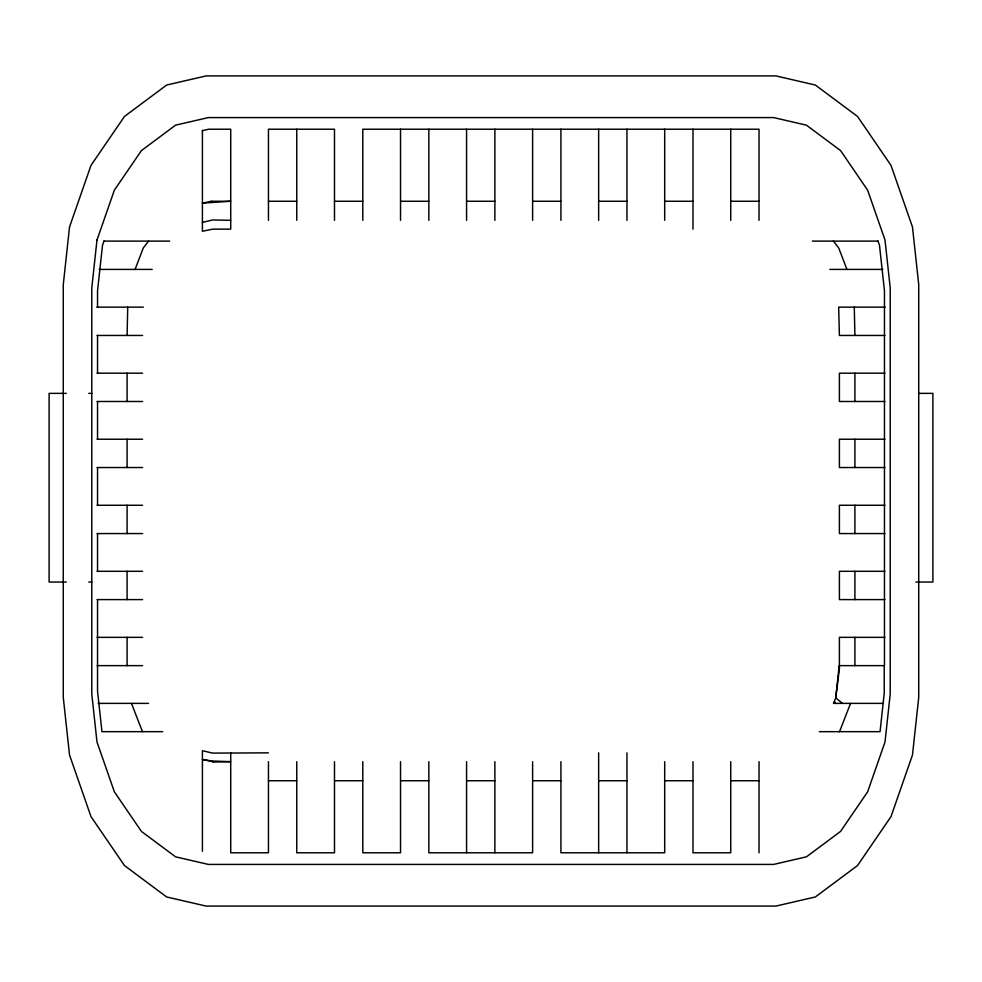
<?xml version="1.0" encoding="UTF-8"?>
<svg xmlns="http://www.w3.org/2000/svg" width="982" height="982" viewBox="0 0 982 982"><rect width="100%" height="100%" fill="white"/><g stroke="black" fill="none" stroke-linecap="round" stroke-linejoin="round"><path stroke-width="1.47" d="M127.721 307.145L127.095 335.451M104.031 241.106L102.521 245.169L97.537 290.832L97.537 307.145M839.536 731.676L850.535 703.382M135.074 269.412L143.286 247.955L148.552 241.106M834.798 703.382L835.277 702.155M202.415 222.386L212.689 219.956L230.721 220.336M202.415 130.643L208.798 129.219L230.721 129.219L230.721 229.15L212.689 229.15L202.415 231.261L202.415 130.348M212.689 762.106L230.721 761.664L212.37 761.013L202.415 759.528L212.529 761.566M268.454 201.261L296.76 201.261M334.494 201.261L362.8 201.261M400.533 201.261L428.839 201.261M466.573 201.261L494.879 201.261M532.612 201.261L560.918 201.261M598.652 201.261L626.958 201.261M664.691 201.261L692.985 201.261M730.731 201.261L759.025 201.261M103.859 241.106L169.653 241.106M812.347 241.106L878.141 241.106M99.194 269.412L152.161 269.412M829.839 269.412L882.806 269.412M96.764 307.145L143.335 307.145M885.236 307.145L838.665 307.145L839.401 335.451L884.942 335.451M97.058 335.451L142.599 335.451M97.058 373.185L142.599 373.185M884.942 373.185L839.401 373.185L839.401 401.491L884.942 401.491M66.273 393.365L49.1 393.365L49.1 582.044L66.273 582.044M88.785 393.365L91.78 393.365M918.735 393.365L932.9 393.365L932.9 582.044L915.875 582.044M97.058 401.491L142.599 401.491M97.058 439.224L142.599 439.224M884.942 439.224L839.401 439.224L839.401 467.53L884.942 467.53M97.058 467.53L142.599 467.53M97.058 505.264L142.599 505.264M884.942 505.264L839.401 505.264L839.401 533.57L884.942 533.57M97.058 533.57L142.599 533.57M97.058 571.303L142.599 571.303M884.942 571.303L839.401 571.303L839.401 599.597L884.942 599.597M88.785 582.044L91.78 582.044M97.058 599.597L142.599 599.597M97.058 637.343L142.599 637.343M884.942 637.343L839.401 637.343L839.401 668.877L835.805 697.355L839.168 665.636L884.463 665.636L884.463 290.832L879.479 245.169L877.969 241.106M97.058 665.636L142.599 665.636M98.175 703.382L148.552 703.382M883.113 703.382L833.448 703.382L835.743 697.883L842.446 703.382M162.693 731.676L101.956 731.676L97.537 691.168L97.537 599.597M819.307 731.676L880.044 731.676L884.23 693.304L884.23 665.636M268.454 752.85L212.677 753.108L202.415 750.714L202.415 851.308M268.454 780.739L296.76 780.739M334.494 780.739L362.8 780.739M400.533 780.739L428.839 780.739M466.573 780.739L494.879 780.739M532.612 780.739L560.918 780.739M598.652 780.739L626.958 780.739M664.691 780.739L692.985 780.739M730.731 780.739L759.025 780.739M833.448 241.106L838.714 247.955L846.926 269.412M131.465 703.382L142.464 731.676M854.279 307.145L854.905 335.451M854.905 373.185L854.905 401.491M854.905 439.224L854.905 467.53M854.905 505.264L854.905 533.57M854.905 571.303L854.905 599.597M854.905 637.343L854.905 665.636M759.025 220.336L759.025 129.219L362.8 129.219L362.8 220.336M759.025 761.664L759.025 852.781M730.731 129.219L730.731 220.336M730.731 761.664L730.731 852.781L692.985 852.781L692.985 761.664M692.985 129.219L692.985 229.15M664.691 129.219L664.691 220.336M664.691 761.664L664.691 852.781L560.918 852.781L560.918 761.664M626.958 129.219L626.958 220.336M626.958 752.85L626.958 852.781M598.652 129.219L598.652 220.336M598.652 752.85L598.652 852.781M560.918 129.219L560.918 220.336M532.612 129.219L532.612 220.336M532.612 761.664L532.612 852.781L428.839 852.781L428.839 761.664M494.879 129.219L494.879 220.336M494.879 761.664L494.879 852.781M466.573 129.219L466.573 220.336M466.573 761.664L466.573 852.781M428.839 129.219L428.839 220.336M400.533 129.219L400.533 220.336M400.533 761.664L400.533 852.781L362.8 852.781L362.8 761.664M334.494 220.336L334.494 129.219L268.454 129.219L268.454 220.336M334.494 761.664L334.494 852.781L296.76 852.781L296.76 761.664M296.76 129.219L296.76 220.336M268.454 761.664L268.454 852.781L230.721 852.781L230.721 752.85M127.095 373.185L127.095 401.491M127.095 439.224L127.095 467.53M127.095 505.264L127.095 533.57M127.095 571.303L127.095 599.597M127.095 637.343L127.095 665.636M97.537 335.451L97.537 373.185M97.537 401.491L97.537 439.224M97.537 467.53L97.537 505.264M97.537 533.57L97.537 571.303M69.526 227.002L63.265 284.706L63.265 697.294L69.526 754.998L91.007 816.643L124.469 865.547L166.633 896.959L206.11 906.091L775.89 906.091L815.367 896.959L857.532 865.547L890.993 816.643L912.474 754.998L918.735 697.294L918.735 284.706L912.474 227.002L890.993 165.357L857.532 116.453L815.367 85.041L775.89 75.909L206.11 75.909L166.633 85.041L124.469 116.453L91.007 165.357L69.526 227.002M96.985 240.038L91.78 287.984L91.78 694.016L96.985 741.962L114.366 791.836L141.433 831.41L175.545 856.82L208.356 864.418L773.644 864.418L806.455 856.82L840.567 831.41L867.634 791.836L885.015 741.962L890.22 694.016L890.22 287.984L885.015 240.038L867.634 190.164L840.567 150.59L806.455 125.18L773.644 117.582L208.356 117.582L175.545 125.18L141.433 150.59L114.366 190.164L96.985 240.038M211.474 201.261L202.415 203.127L230.721 201.261L211.474 201.261"/></g></svg>
